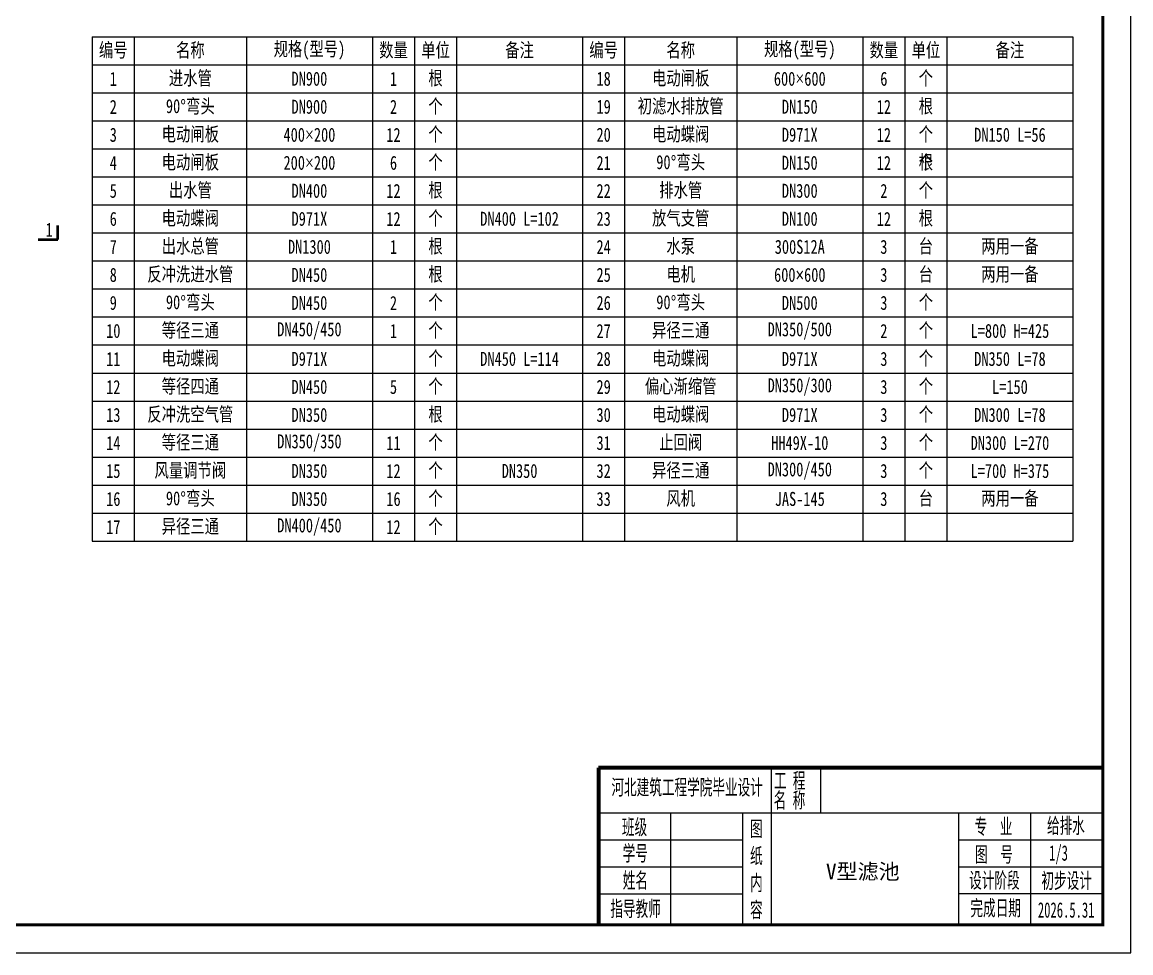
# Model space of a CAD drawing. Header units: millimetres. Extents: x 4237 to 5078, y 1819 to 2413.
# Drawn here: x 4682.5 to 5078.1, y 1819.5 to 2151.7 of the extents above; entities that cross this region are included whole.
import ezdxf

# ---------------------------------------------------------------- set-up
doc = ezdxf.new("R2010")
doc.units = ezdxf.units.MM
doc.header["$LTSCALE"] = 0.5
for name, color, linetype in [('TWT_TITLE', 7, 'Continuous'), ('文字', 80, 'Continuous'), ('辅助与打断', 1, 'Continuous'), ('，', 7, 'Continuous')]:
    doc.layers.add(name, color=color, linetype=linetype)
doc.styles.get("Standard").update_dxf_attribs({"font": '', "width": 0.75})
doc.styles.add('中文', font='', dxfattribs={"width": 0.7, "height": 5000})
doc.styles.get('Standard').set_extended_font_data('FangSong_GB2312')
doc.styles.get('中文').set_extended_font_data('SimSun')

msp = doc.modelspace()

# ---------------------------------------------------------------- linework, layer by layer
for p, q in [((4707.498, 2146.457), (5057.498, 2146.457)), ((4707.498, 2146.457), (4707.498, 1966.457)), ((4722.498, 2146.457), (4722.498, 1966.457)), ((4762.498, 2146.457), (4762.498, 1966.457)), ((4807.498, 2146.457), (4807.498, 1966.457)), ((4822.498, 2146.457), (4822.498, 1966.457)), ((4837.498, 2146.457), (4837.498, 1966.457)), ((4882.498, 2146.457), (4882.498, 1966.457)), ((4882.498, 2146.457), (4882.498, 1966.457)), ((4897.498, 2146.457), (4897.498, 1966.457)), ((4937.498, 2146.457), (4937.498, 1966.457)), ((4982.498, 2146.457), (4982.498, 1966.457)), ((4997.498, 2146.457), (4997.498, 1966.457)), ((5012.498, 2146.457), (5012.498, 1966.457)), ((5057.498, 2146.457), (5057.498, 1966.457)), ((4707.498, 2136.457), (5057.498, 2136.457)), ((4707.498, 2126.457), (5057.498, 2126.457)), ((4707.498, 2116.457), (5057.498, 2116.457)), ((4707.498, 2106.457), (5057.498, 2106.457)), ((4707.498, 2096.457), (5057.498, 2096.457)), ((4707.498, 2086.457), (5057.498, 2086.457)), ((4707.498, 2076.457), (5057.498, 2076.457)), ((4707.498, 2066.457), (5057.498, 2066.457)), ((4707.498, 2056.457), (5057.498, 2056.457)), ((4707.498, 2046.457), (5057.498, 2046.457)), ((4707.498, 2036.457), (5057.498, 2036.457)), ((4707.498, 2026.457), (5057.498, 2026.457)), ((4707.498, 2016.457), (5057.498, 2016.457)), ((4707.498, 2006.457), (5057.498, 2006.457)), ((4707.498, 1996.457), (5057.498, 1996.457)), ((4707.498, 1986.457), (5057.498, 1986.457)), ((4707.498, 1976.457), (5057.498, 1976.457)), ((4707.498, 1966.457), (5057.498, 1966.457))]:
    msp.add_line(p, q)
at = {"color": 0}
for p, q in [((5068.137, 1885.483), (5068.137, 1829.483)), ((5016.709, 1829.483), (5068.137, 1829.483)), ((4237.137, 1819.483), (5078.137, 1819.483))]:
    msp.add_line(p, q, dxfattribs=at)
at = {"layer": 'TWT_TITLE', "color": 0}
msp.add_lwpolyline([(4237.137, 1819.483), (5078.137, 1819.483), (5078.137, 2413.483), (4237.137, 2413.483)], close=True, dxfattribs=at)
at = {"layer": 'TWT_TITLE', "color": 0, "const_width": 1}
msp.add_lwpolyline([(4262.137, 1829.483), (5068.137, 1829.483), (5068.137, 2403.483), (4262.137, 2403.483)], close=True, dxfattribs=at)
at = {"layer": '辅助与打断', "lineweight": 50}
for p, q in [((4695.192, 2074.096), (4695.192, 2079.096)), ((4688.192, 2074.096), (4695.192, 2074.096))]:
    msp.add_line(p, q, dxfattribs=at)
at = {"layer": '，', "color": 0, "lineweight": 70, "ltscale": 500}
msp.add_line((4888.137, 1885.483), (4888.137, 1829.483), dxfattribs=at)
at = {"layer": '，', "color": 0, "lineweight": 70, "ltscale": 1000}
msp.add_line((5068.137, 1885.483), (4888.137, 1885.483), dxfattribs=at)
at = {"layer": '，', "color": 0, "lineweight": -3, "ltscale": 500}
for p, q in [((4949.852, 1829.483), (4949.852, 1885.483)), ((4967.562, 1869.432), (4967.562, 1885.483)), ((4888.137, 1869.432), (4949.852, 1869.432)), ((4913.852, 1869.432), (4913.852, 1829.483)), ((4939.566, 1869.432), (4939.566, 1829.483)), ((4949.852, 1869.432), (5068.137, 1869.432)), ((5016.709, 1829.483), (5016.709, 1869.432)), ((5042.423, 1829.483), (5042.423, 1869.432)), ((4888.137, 1859.789), (4939.566, 1859.789)), ((5016.709, 1859.789), (5068.137, 1859.789)), ((4888.137, 1850.147), (4939.566, 1850.147)), ((5016.709, 1850.147), (5068.137, 1850.147)), ((4888.137, 1840.504), (4939.566, 1840.504)), ((5068.137, 1840.504), (5016.709, 1840.504))]:
    msp.add_line(p, q, dxfattribs=at)

# ---------------------------------------------------------------- texts
at = {"attachment_point": 5}
for s, insert, char_height, width in [('编号', (4714.998, 2141.457), 5, 15), ('名称', (4742.498, 2141.457), 5, 40), ('{\\H2x;规格(型号)}', (4784.998, 2141.457), 2.5, 45), ('数量', (4814.998, 2141.457), 5, 15), ('{\\H2x;单位}', (4829.998, 2141.457), 2.5, 15), ('备注', (4859.998, 2141.457), 5, 45), ('编号', (4889.998, 2141.457), 5, 15), ('名称', (4917.498, 2141.457), 5, 40), ('{\\H2x;规格(型号)}', (4959.998, 2141.457), 2.5, 45), ('数量', (4989.998, 2141.457), 5, 15), ('{\\H2x;单位}', (5004.998, 2141.457), 2.5, 15), ('备注', (5034.998, 2141.457), 5, 45), ('1', (4714.998, 2131.457), 5, 15), ('进水管', (4742.498, 2131.457), 5, 40), ('{\\H2x;DN900}', (4784.998, 2131.457), 2.5, 45), ('1', (4814.998, 2131.457), 5, 15), ('{\\H2x;根}', (4829.998, 2131.457), 2.5, 15), ('18', (4889.998, 2131.457), 5, 15), ('电动闸板', (4917.498, 2131.457), 5, 40), ('{\\H2x;600\\fTimes New Roman|b0|i0|c0|p18;×\\fFangSong_GB2312|b0|i0|c134|p49;600}', (4959.998, 2131.457), 2.5, 45), ('6', (4989.998, 2131.457), 5, 15), ('{\\H2x;个}', (5004.998, 2131.457), 2.5, 15), ('90{\\fArial|b0|i0|c0|p34;°}弯头', (4742.498, 2121.457), 5, 40), ('{\\H2x;个}', (4829.998, 2121.457), 2.5, 15), ('初滤水排放管', (4917.498, 2121.457), 5, 40), ('{\\H2x;根}', (5004.998, 2121.457), 2.5, 15), ('2', (4714.998, 2121.457), 5, 15), ('{\\H2x;DN900}', (4784.998, 2121.457), 2.5, 45), ('2', (4814.998, 2121.457), 5, 15), ('19', (4889.998, 2121.457), 5, 15), ('{\\H2x;DN150}', (4959.998, 2121.457), 2.5, 45), ('12', (4989.998, 2121.457), 5, 15), ('3', (4714.998, 2111.457), 5, 15), ('电动闸板', (4742.498, 2111.457), 5, 40), ('{\\H2x;400\\fTimes New Roman|b0|i0|c0|p18;×\\fFangSong_GB2312|b0|i0|c134|p49;200}', (4784.998, 2111.457), 2.5, 45), ('12', (4814.998, 2111.457), 5, 15), ('{\\H2x;个}', (4829.998, 2111.457), 2.5, 15), ('20', (4889.998, 2111.457), 5, 15), ('电动蝶阀', (4917.498, 2111.457), 5, 40), ('{\\H2x;D971X}', (4959.998, 2111.457), 2.5, 45), ('12', (4989.998, 2111.457), 5, 15), ('{\\H2x;个}', (5004.998, 2111.457), 2.5, 15), ('{\\H2x;DN150 L=56}', (5034.998, 2111.457), 2.5, 45), ('{\\fSimSun|b0|i0|c134|p2;电动闸板}', (4742.498, 2101.457), 5, 40), ('{\\H2x;个}', (4829.998, 2101.457), 2.5, 15), ('90{\\fArial|b0|i0|c0|p34;°}弯头', (4917.498, 2101.457), 5, 40), ('{\\H2x;个}', (5004.998, 2101.457), 2.5, 15), ('{\\H2x;根}', (5004.998, 2101.457), 2.5, 15), ('4', (4714.998, 2101.457), 5, 15), ('{\\H2x;200\\fTimes New Roman|b0|i0|c0|p18;×\\fFangSong_GB2312|b0|i0|c134|p49;200}', (4784.998, 2101.457), 2.5, 45), ('6', (4814.998, 2101.457), 5, 15), ('21', (4889.998, 2101.457), 5, 15), ('{\\H2x;DN150}', (4959.998, 2101.457), 2.5, 45), ('12', (4989.998, 2101.457), 5, 15), ('5', (4714.998, 2091.457), 5, 15), ('出水管', (4742.498, 2091.457), 5, 40), ('{\\H2x;DN400}', (4784.998, 2091.457), 2.5, 45), ('12', (4814.998, 2091.457), 5, 15), ('{\\H2x;根}', (4829.998, 2091.457), 2.5, 15), ('22', (4889.998, 2091.457), 5, 15), ('排水管', (4917.498, 2091.457), 5, 40), ('{\\H2x;DN300}', (4959.998, 2091.457), 2.5, 45), ('2', (4989.998, 2091.457), 5, 15), ('{\\H2x;个}', (5004.998, 2091.457), 2.5, 15), ('6', (4714.998, 2081.457), 5, 15), ('电动蝶阀', (4742.498, 2081.457), 5, 40), ('{\\H2x;D971X}', (4784.998, 2081.457), 2.5, 45), ('12', (4814.998, 2081.457), 5, 15), ('{\\H2x;个}', (4829.998, 2081.457), 2.5, 15), ('{\\H2x;DN400 L=102}', (4859.998, 2081.457), 2.5, 45), ('23', (4889.998, 2081.457), 5, 15), ('\\pt0;放气支管', (4917.498, 2081.457), 5, 40), ('{\\H2x;DN100}', (4959.998, 2081.457), 2.5, 45), ('12', (4989.998, 2081.457), 5, 15), ('{\\H2x;根}', (5004.998, 2081.457), 2.5, 15), ('7', (4714.998, 2071.457), 5, 15), ('出水总管', (4742.498, 2071.457), 5, 40), ('{\\H2x;DN1300}', (4784.998, 2071.457), 2.5, 45), ('1', (4814.998, 2071.457), 5, 15), ('{\\H2x;根}', (4829.998, 2071.457), 2.5, 15), ('24', (4889.998, 2071.457), 5, 15), ('水泵', (4917.498, 2071.457), 5, 40), ('{\\H2x;300S12A}', (4959.998, 2071.457), 2.5, 45), ('3', (4989.998, 2071.457), 5, 15), ('{\\H2x;台}', (5004.998, 2071.457), 2.5, 15), ('两用一备', (5034.998, 2071.457), 5, 45), ('8', (4714.998, 2061.457), 5, 15), ('反冲洗进水管', (4742.498, 2061.457), 5, 40), ('{\\H2x;DN450}', (4784.998, 2061.457), 2.5, 45), ('{\\H2x;根}', (4829.998, 2061.457), 2.5, 15), ('25', (4889.998, 2061.457), 5, 15), ('25', (4889.998, 2061.457), 5, 15), ('电机', (4917.498, 2061.457), 5, 40), ('{\\H2x;600\\fArial|b0|i0|c0|p34;×\\fFangSong_GB2312|b0|i0|c134|p49;600}', (4959.998, 2061.457), 2.5, 45), ('3', (4989.998, 2061.457), 5, 15), ('{\\H2x;台}', (5004.998, 2061.457), 2.5, 15), ('两用一备', (5034.998, 2061.457), 5, 45), ('9', (4714.998, 2051.457), 5, 15), ('90{\\fArial|b0|i0|c0|p34;°}弯头', (4742.498, 2051.457), 5, 40), ('{\\H2x;DN450}', (4784.998, 2051.457), 2.5, 45), ('2', (4814.998, 2051.457), 5, 15), ('{\\H2x;个}', (4829.998, 2051.457), 2.5, 15), ('26', (4889.998, 2051.457), 5, 15), ('90{\\fArial|b0|i0|c0|p34;°}弯头', (4917.498, 2051.457), 5, 40), ('{\\H2x;DN500}', (4959.998, 2051.457), 2.5, 45), ('3', (4989.998, 2051.457), 5, 15), ('{\\H2x;个}', (5004.998, 2051.457), 2.5, 15), ('10', (4714.998, 2041.457), 5, 15), ('等径三通', (4742.498, 2041.457), 5, 40), ('{\\H2x;DN450/450}', (4784.998, 2041.457), 2.5, 45), ('1', (4814.998, 2041.457), 5, 15), ('{\\H2x;个}', (4829.998, 2041.457), 2.5, 15), ('27', (4889.998, 2041.457), 5, 15), ('异径三通', (4917.498, 2041.457), 5, 40), ('{\\H2x;DN350/500}', (4959.998, 2041.457), 2.5, 45), ('2', (4989.998, 2041.457), 5, 15), ('{\\H2x;个}', (5004.998, 2041.457), 2.5, 15), ('{\\H2x;L=800 H=425}', (5034.998, 2041.457), 2.5, 45), ('11', (4714.998, 2031.457), 5, 15), ('电动蝶阀', (4742.498, 2031.457), 5, 40), ('{\\H2x;D971X}', (4784.998, 2031.457), 2.5, 45), ('{\\H2x;个}', (4829.998, 2031.457), 2.5, 15), ('{\\H2x;DN450 L=114}', (4859.998, 2031.457), 2.5, 45), ('28', (4889.998, 2031.457), 5, 15), ('电动蝶阀', (4917.498, 2031.457), 5, 40), ('{\\H2x;D971X}', (4959.998, 2031.457), 2.5, 45), ('3', (4989.998, 2031.457), 5, 15), ('{\\H2x;个}', (5004.998, 2031.457), 2.5, 15), ('{\\H2x;DN350 L=78}', (5034.998, 2031.457), 2.5, 45), ('12', (4714.998, 2021.457), 5, 15), ('等径四通', (4742.498, 2021.457), 5, 40), ('{\\H2x;DN450}', (4784.998, 2021.457), 2.5, 45), ('5', (4814.998, 2021.457), 5, 15), ('{\\H2x;个}', (4829.998, 2021.457), 2.5, 15), ('29', (4889.998, 2021.457), 5, 15), ('偏心渐缩管', (4917.498, 2021.457), 5, 40), ('{\\H2x;DN350/300}', (4959.998, 2021.457), 2.5, 45), ('3', (4989.998, 2021.457), 5, 15), ('{\\H2x;个}', (5004.998, 2021.457), 2.5, 15), ('L=150', (5034.998, 2021.457), 5, 45), ('13', (4714.998, 2011.457), 5, 15), ('反冲洗空气管', (4742.498, 2011.457), 5, 40), ('{\\H2x;DN350}', (4784.998, 2011.457), 2.5, 45), ('{\\H2x;根}', (4829.998, 2011.457), 2.5, 15), ('30', (4889.998, 2011.457), 5, 15), ('电动蝶阀', (4917.498, 2011.457), 5, 40), ('{\\H2x;D971X}', (4959.998, 2011.457), 2.5, 45), ('3', (4989.998, 2011.457), 5, 15), ('{\\H2x;个}', (5004.998, 2011.457), 2.5, 15), ('{\\H2x;DN300 L=78}', (5034.998, 2011.457), 2.5, 45), ('14', (4714.998, 2001.457), 5, 15), ('等径三通', (4742.498, 2001.457), 5, 40), ('{\\H2x;DN350/350}', (4784.998, 2001.457), 2.5, 45), ('11', (4814.998, 2001.457), 5, 15), ('{\\H2x;个}', (4829.998, 2001.457), 2.5, 15), ('31', (4889.998, 2001.457), 5, 15), ('止回阀', (4917.498, 2001.457), 5, 40), ('{\\H2x;HH49X-10}', (4959.998, 2001.457), 2.5, 45), ('3', (4989.998, 2001.457), 5, 15), ('{\\H2x;个}', (5004.998, 2001.457), 2.5, 15), ('{\\H2x;DN300 L=270}', (5034.998, 2001.457), 2.5, 45), ('风量调节阀', (4742.498, 1991.457), 5, 40), ('{\\H2x;个}', (4829.998, 1991.457), 2.5, 15), ('异径三通', (4917.498, 1991.457), 5, 40), ('{\\H2x;DN300/450}', (4959.998, 1991.457), 2.5, 45), ('{\\H2x;个}', (5004.998, 1991.457), 2.5, 15), ('15', (4714.998, 1991.457), 5, 15), ('{\\H2x;DN350}', (4784.998, 1991.457), 2.5, 45), ('12', (4814.998, 1991.457), 5, 15), ('{\\H2x;DN350 }', (4859.998, 1991.457), 2.5, 45), ('32', (4889.998, 1991.457), 5, 15), ('3', (4989.998, 1991.457), 5, 15), ('{\\H2x;L=700 H=375}', (5034.998, 1991.457), 2.5, 45), ('16', (4714.998, 1981.457), 5, 15), ('90{\\fArial|b0|i0|c0|p34;°}弯头', (4742.498, 1981.457), 5, 40), ('{\\H2x;DN350}', (4784.998, 1981.457), 2.5, 45), ('16', (4814.998, 1981.457), 5, 15), ('{\\H2x;个}', (4829.998, 1981.457), 2.5, 15), ('33', (4889.998, 1981.457), 5, 15), ('风机', (4917.498, 1981.457), 5, 40), ('{\\H2x;JAS-145}', (4959.998, 1981.457), 2.5, 45), ('3', (4989.998, 1981.457), 5, 15), ('{\\H2x;台}', (5004.998, 1981.457), 2.5, 15), ('两用一备', (5034.998, 1981.457), 5, 45), ('异径三通', (4742.498, 1971.457), 5, 40), ('{\\H2x;DN400/450}', (4784.998, 1971.457), 2.5, 45), ('{\\H2x;个}', (4829.998, 1971.457), 2.5, 15), ('17', (4714.998, 1971.457), 5, 15), ('12', (4814.998, 1971.457), 5, 15)]:
    msp.add_mtext(s, dxfattribs=dict(at, insert=insert, char_height=char_height, width=width))
at = {"layer": '文字', "color": 0, "style": '中文', "width": 0.6}
for s, height, p in [('工 程', 5.5037, (4950.76, 1878.231)), ('河北建筑工程学院毕业设计', 5.50368, (4892.767, 1875.853)), ('名 称', 5.5037, (4950.699, 1871.233)), ('班级', 5.5037, (4896.521, 1861.671)), ('专  业', 5.5037, (5022.373, 1861.851)), ('给排水', 5.5037, (5048.227, 1862.137)), ('图', 5.504, (4942.252, 1861.021)), ('学号', 5.5037, (4896.777, 1852.293)), ('纸', 5.504, (4942.252, 1851.378)), ('图  号', 5.5037, (5022.563, 1851.867)), ('1/3', 5.5037, (5048.963, 1852.372)), ('姓名', 5.5037, (4896.821, 1842.603)), ('内', 5.504, (4942.252, 1841.735)), ('设计阶段', 5.5037, (5020.445, 1842.632)), ('初步设计', 5.5037, (5046.227, 1842.497)), ('指导教师', 5.5037, (4892.384, 1832.503)), ('容', 5.504, (4942.252, 1832.092)), ('完成日期', 5.5037, (5020.901, 1832.729)), ('2026.5.31', 5.5037, (5044.967, 1832.038))]:
    msp.add_text(s, height=height, dxfattribs=at).set_placement(p)
at = {"layer": '文字', "color": 0, "style": '中文'}
msp.add_text('V型滤池', height=5.5037, dxfattribs=at).set_placement((4969.358, 1845.773))
at = {"layer": '辅助与打断', "insert": (4690.861, 2080.092), "char_height": 5, "width": 6.38609, "attachment_point": 1}
msp.add_mtext('1', dxfattribs=at)

doc.saveas('drawing.dxf')
